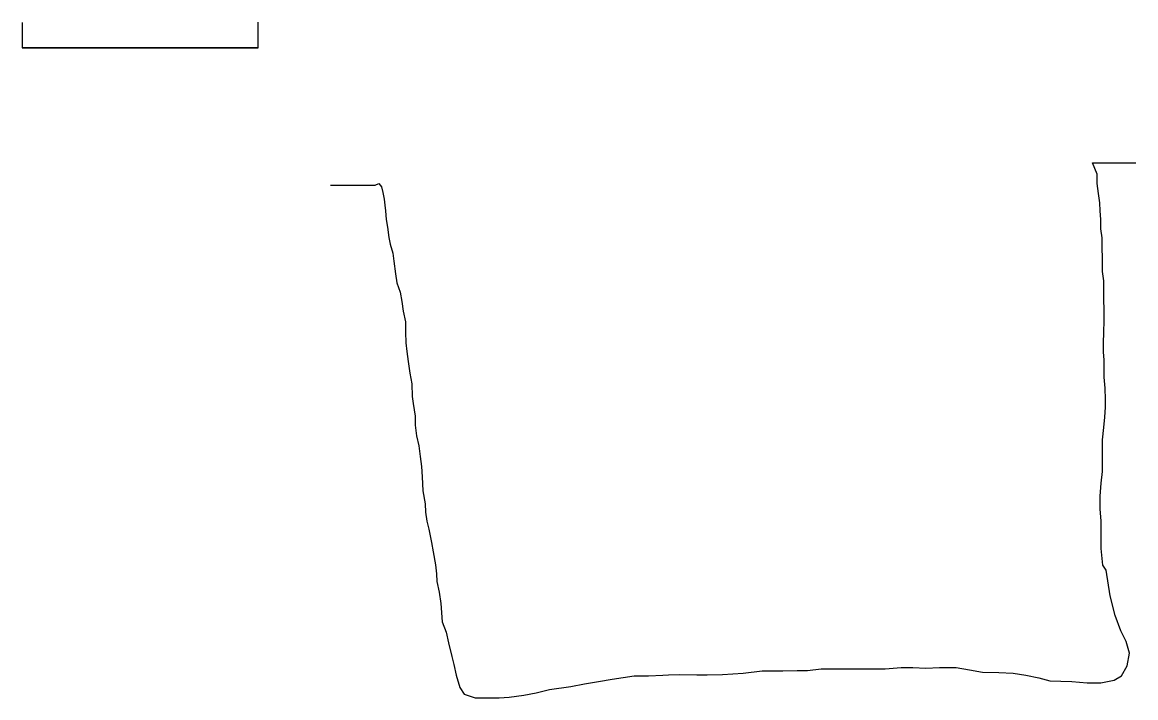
# Model space of a CAD drawing. Extents: x 1.8 to 16.5, y -1.2 to 17.1.
# Drawn here: x 1.76 to 12.85, y -1.23 to 5.5 of the extents above; entities that cross this region are included whole.
import ezdxf

# ---------------------------------------------------------------- set-up
doc = ezdxf.new("R2010")
doc.units = 0
doc.layers.add('LAYER1', color=7, linetype='CONTINUOUS')

msp = doc.modelspace()

# ---------------------------------------------------------------- linework, layer by layer
at = {"layer": 'LAYER1', "color": 7, "linetype": 'CONTINUOUS'}
for points in [[(1.7569, 5.4978), (1.7569, 5.2468)], [(4.1089, 5.2468), (4.1089, 5.5003)], [(1.7569, 5.2468), (4.1089, 5.2468)], [(4.1089, 5.2468), (1.7569, 5.2468)], [(5.2748, 3.8753), (5.3106, 3.8932), (5.3374, 3.8619), (5.3509, 3.8037), (5.3643, 3.7366), (5.3688, 3.6784), (5.3777, 3.6202), (5.3822, 3.5352), (5.3956, 3.4591), (5.4091, 3.3561), (5.4225, 3.289), (5.4493, 3.1995), (5.4583, 3.1189), (5.4762, 2.9936), (5.4896, 2.9041), (5.5209, 2.8101), (5.5388, 2.7161), (5.5523, 2.6222), (5.5746, 2.5147), (5.5746, 2.4118), (5.5791, 2.3044), (5.5881, 2.2194), (5.6015, 2.1209), (5.6194, 2.0045), (5.6373, 1.8971), (5.6418, 1.7718), (5.6507, 1.7002), (5.6731, 1.5749), (5.6731, 1.4854), (5.6865, 1.378), (5.7089, 1.2795), (5.7223, 1.1721), (5.7358, 1.0736), (5.7402, 0.9707), (5.7492, 0.832), (5.7716, 0.7022), (5.776, 0.6171), (5.7895, 0.5276), (5.8074, 0.4471), (5.8342, 0.3173), (5.8521, 0.2233), (5.8745, 0.0935), (5.8835, 0.004), (5.8879, -0.0721), (5.9103, -0.1795), (5.9282, -0.2914), (5.9416, -0.4749), (5.9819, -0.5778), (6.0043, -0.6852), (6.0356, -0.8195), (6.058, -0.9001), (6.0804, -1.0075), (6.1162, -1.1283), (6.1609, -1.1954), (6.2683, -1.2312), (6.3668, -1.2312), (6.51, -1.2312), (6.6085, -1.2268), (6.7562, -1.2044), (6.877, -1.182), (7.0113, -1.1507), (7.2216, -1.1193), (7.3604, -1.0925), (7.4991, -1.0701), (7.6334, -1.0477), (7.8527, -1.0119), (7.9959, -1.0119), (8.1391, -1.0075), (8.1973, -1.003), (8.3092, -0.9985), (8.4792, -1.003), (8.5822, -1.003), (8.7343, -0.9985), (8.9402, -0.9851), (9.1282, -0.9627), (9.2132, -0.9627), (9.3341, -0.9627), (9.4773, -0.9582), (9.5802, -0.9582), (9.719, -0.9448), (9.8219, -0.9448), (9.9696, -0.9448), (10.1262, -0.9448), (10.2426, -0.9448), (10.3545, -0.9448), (10.5156, -0.9314), (10.6319, -0.9314), (10.7617, -0.9359), (10.896, -0.9314), (11.0616, -0.9314), (11.1959, -0.9538), (11.3256, -0.9761), (11.4868, -0.9806), (11.63, -0.9851), (11.7553, -1.0075), (11.8851, -1.0343), (11.997, -1.0612), (12.2163, -1.0701), (12.3684, -1.0835), (12.5027, -1.0835), (12.637, -1.0567), (12.7086, -1.0119), (12.7668, -0.9135), (12.7891, -0.7882), (12.7578, -0.6718), (12.7041, -0.5644), (12.6459, -0.4122), (12.5967, -0.2153), (12.5564, 0.0408), (12.5251, 0.089), (12.5072, 0.2546), (12.5072, 0.3307), (12.5072, 0.4336), (12.5072, 0.5321), (12.4982, 0.6485), (12.4982, 0.7783), (12.5072, 0.908), (12.5206, 1.0244), (12.5206, 1.1184), (12.5206, 1.2661), (12.5206, 1.3377), (12.534, 1.463), (12.543, 1.5659), (12.5519, 1.6644), (12.5519, 1.7405), (12.5475, 1.8524), (12.5385, 1.9643), (12.5385, 2.1343), (12.5296, 2.2149), (12.5296, 2.3044), (12.534, 2.4073), (12.5385, 2.5282), (12.5385, 2.6401), (12.534, 2.7296), (12.534, 2.8459), (12.534, 2.922), (12.5206, 3.016), (12.5206, 3.1279), (12.5161, 3.2711), (12.5161, 3.3517), (12.5027, 3.4412), (12.5027, 3.5352), (12.4982, 3.6202), (12.4938, 3.7008), (12.4803, 3.7947), (12.4669, 3.8932), (12.4669, 3.9872), (12.4221, 4.0991)], [(12.4221, 4.0991), (12.8518, 4.0991)], [(4.8272, 3.8753), (5.2748, 3.8753)]]:
    msp.add_lwpolyline(points, dxfattribs=at)

doc.saveas('drawing.dxf')
